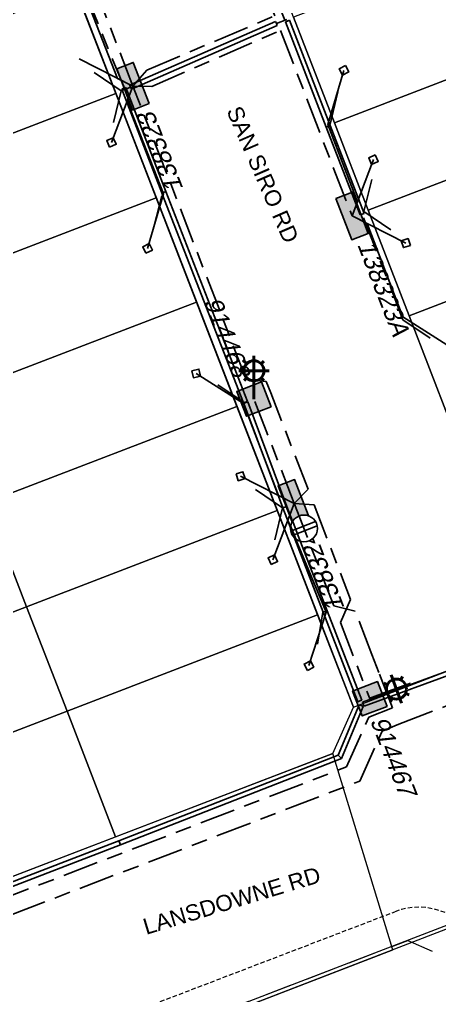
# Model space of a CAD drawing. Header units: metres. Extents: x 310412 to 311596, y 6269899 to 6270937.
# Drawn here: x 310662.9 to 310709.8, y 6270498.5 to 6270607.6 of the extents above; entities that cross this region are included whole.
import ezdxf
from ezdxf.enums import TextEntityAlignment as Align

# ---------------------------------------------------------------- set-up
doc = ezdxf.new("R2010")
doc.units = ezdxf.units.M
for name, pattern in [('Cable Exist UG', [8.2, 4, -1.2, 1.8, -1.2]), ('Dash', [5, 3, -2]), ('DASHED', [0.75, 0.5, -0.25])]:
    doc.linetypes.add(name, pattern=pattern)
doc.layers.get('0').update_dxf_attribs({"color": 6})
for name, color, linetype in [('_User D-LOT', 1, 'Continuous'), ('Duct_SP_EXT', 7, 'Continuous'), ('Equip_LV_EXT', 7, 'Continuous'), ('Equip_SP_SL_EXT', 7, 'Continuous'), ('Mains_LV_EXT', 7, 'Continuous'), ('Notes', 7, 'Continuous'), ('Notes_LV_MISC', 7, 'Continuous'), ('Services_SP_EXT', 7, 'Continuous'), ('SupportsUG_SP_LV_EXT', 7, 'Continuous'), ('SupportsUG_SP_LV_SL_EXT', 7, 'Continuous'), ('Trench_SP_EXT', 7, 'Continuous')]:
    doc.layers.add(name, color=color, linetype=linetype)
doc.layers.add('_User F-KERB', color=7, linetype='DASHED', lineweight=0, true_color=0x969696)
doc.layers.add('_User F-LOT', color=7, linetype='DASHED', lineweight=0, true_color=0x969696)
doc.layers.add('Cadastre Land Parcels_SP_EXT', color=9, linetype='Continuous', lineweight=5)
doc.layers.add('Cadastre Roads_SP_EXT', color=9, linetype='Continuous', lineweight=5)
doc.styles.add('ARIAL', font='arial.ttf', dxfattribs={"height": 2})
doc.styles.add('COLUMN_LABEL', font='arial.ttf')
doc.styles.add('iecARIAL', font='arial.ttf', dxfattribs={"height": 2})
doc.styles.add('POLE_LABEL', font='arial.ttf')
doc.styles.get("Standard").update_dxf_attribs({"font": 'arial.ttf'})

# ---------------------------------------------------------------- blocks, each defined once
blk = doc.blocks.new('COLUMN_EXT')
blk.add_hatch(color=256).paths.add_polyline_path([(-1.49, 1.48), (-1.49, -1.49), (1.48, -1.49), (1.48, 1.48)])
blk.add_lwpolyline([(-1.49, -1.49), (1.48, -1.49), (1.48, 1.48), (-1.49, 1.48)], close=True)
at = {"style": 'COLUMN_LABEL', "oblique": 15, "flags": 8}
blk.add_attdef('ASSET_NUM', text='', height=2, rotation=180, dxfattribs=at).set_placement((2, 2), align=Align.MIDDLE_LEFT)
at = {"flags": 9}
for tag, style, p in [('STRUCTURE_PLANT_NUMBER', 'POLE_LABEL', (1.81, 0.03)), ('STREET_CODE', 'COLUMN_LABEL', (1.81, -0.2))]:
    blk.add_attdef(tag, text='', height=0.2, dxfattribs=dict(at, style=style)).set_placement(p, align=Align.MIDDLE_LEFT)
for tag, p in [('COLUMN_TYPE', (1.81, -0.4)), ('OWNED_BY', (1.81, -0.6)), ('STATE', (1.81, -0.8)), ('USAGE', (1.81, -1)), ('STREETNAME', (1.81, -1.6)), ('SUBURB', (1.81, -1.8)), ('LEGEND', (1.81, -1.2)), ('LOCATION', (1.81, -1.4)), ('NOTES', (1.81, -2))]:
    blk.add_attdef(tag, text='', height=0.2, dxfattribs=at).set_placement(p, align=Align.MIDDLE_LEFT)
at = {"flags": 1}
blk.add_attdef('Z', (1.81, -2.35), '', height=0.2, dxfattribs=at)
blk = doc.blocks.new('PILLAR_EXT')
blk.add_hatch(color=256).paths.add_polyline_path([(-2.475, 0.99), (-2.475, -0.99), (2.475, -0.99), (2.475, 0.99)])
blk.add_lwpolyline([(-2.475, -0.99), (2.475, -0.99), (2.475, 0.99), (-2.475, 0.99)], close=True)
at = {"style": 'ARIAL', "oblique": 15, "flags": 8}
blk.add_attdef('ASSET_NUM', (1.5, 3.5), '', height=2, dxfattribs=at)
for tag, p, flags in [('OWNED_BY', (0, -0.2), 9), ('STATE', (0, -0.4), 9), ('SUPPORT_TYPE', (0, -0.6), 9), ('USAGE', (0, -0.8), 9), ('LEGEND', (0, -1), 9), ('LOCATION', (0, -1.2), 9), ('STREETNAME', (0, -1.8), 9), ('SUBURB', (0, -2), 1), ('NOTES', (0, -1.4), 9), ('PARENT', (0, -1.6), 9)]:
    blk.add_attdef(tag, p, '', height=0.2, dxfattribs=dict(flags=flags))
blk = doc.blocks.new('SL_LANTERN_EXT')
at = {"lineweight": 40}
for p, q in [((0, 1.97), (0, 6.47)), ((-1.46, 5.68), (-1.06, 5.28)), ((1.46, 5.68), (1.06, 5.28)), ((-2.25, 4.22), (2.25, 4.22)), ((-1.46, 2.76), (-1.06, 3.16)), ((1.46, 2.76), (1.06, 3.16)), ((0, 0), (0, 2.72))]:
    blk.add_line(p, q, dxfattribs=at)
blk.add_circle((0, 4.22), 1.5, dxfattribs=at)
at = {"style": 'iecARIAL', "flags": 9}
blk.add_attdef('ASSET_NUM', (1.5, 1.5), '', height=2.5, dxfattribs=at)
for tag, p, height, flags in [('OPERATING_VOLTAGE', (0.98, -1.65), 0.2, 9), ('CONSTRUCTED_VOLTAGE', (0.98, -0.65), 0.2, 9), ('CONTROL_TYPE', (0.98, -0.85), 0.2, 9), ('LANTERN_PURPOSE', (0.98, -1.05), 0.2, 9), ('LANTERN_TYPE', (0.98, -1.25), 0.2, 9), ('NO_PHASES', (0.98, -1.45), 0.2, 9), ('LNUMBER', (2.18, -3.25), 2.5, 8), ('ORIENTATION', (0.98, -1.85), 0.2, 9), ('OWNED_BY', (0.98, -2.05), 0.2, 9), ('STATE', (0.98, -2.25), 0.2, 9), ('USAGE', (0.98, -2.45), 0.2, 9), ('CEXIST', (0.98, -2.65), 0.2, 9), ('CNEW', (0.98, -2.85), 0.2, 9), ('CNUMBER', (0.98, -3.05), 0.2, 9), ('CREMOVE', (0.98, -3.25), 0.2, 9), ('CREPLACE', (0.98, -3.45), 0.2, 9), ('LKINGHEIGHT', (0.98, -3.65), 0.2, 9), ('LBRACKET', (0.98, -3.85), 0.2, 9), ('LBRACKETVOCAB', (0.98, -4.05), 0.2, 9), ('LCATEGORY', (0.98, -4.25), 0.2, 9), ('LCHARGE1', (0.98, -4.45), 0.2, 9), ('LCHARGE1PERCENT', (0.98, -4.65), 0.2, 9), ('LCHARGE2', (0.98, -4.85), 0.2, 9), ('LCHARGE2PERCENT', (0.98, -5.05), 0.2, 9), ('LCHARGE3', (0.98, -5.25), 0.2, 9), ('LCHARGE3PERCENT', (0.98, -5.45), 0.2, 9), ('LEXIST', (0.98, -5.65), 0.2, 9), ('LLAMP', (0.98, -5.85), 0.2, 9), ('LLAMPVOCAB', (0.98, -6.05), 0.2, 9), ('LMAST', (0.98, -6.25), 0.2, 9), ('LMASTVOCAB', (0.98, -6.45), 0.2, 9), ('LNEW', (0.98, -6.65), 0.2, 9), ('LANTNUMBER', (0.98, -6.85), 0.2, 9), ('LOUTREACH', (0.98, -7.25), 0.2, 9), ('LOUTREACHVOCAB', (0.98, -7.45), 0.2, 9), ('LRATECODE', (0.98, -7.65), 0.2, 9), ('LREMOVE', (0.98, -7.85), 0.2, 9), ('LREPLACE', (0.98, -8.05), 0.2, 9), ('LTYPE', (0.98, -8.25), 0.2, 9), ('LTYPEVOCAB', (0.98, -8.45), 0.2, 9), ('LEGEND', (0.98, -8.65), 0.2, 9), ('LOCATION', (0.98, -8.85), 0.2, 9), ('STREETNAME', (0.98, -9.25), 0.2, 9), ('SUBURB', (0.98, -9.45), 0.2, 1), ('NOTES', (0.98, -9.05), 0.2, 9)]:
    blk.add_attdef(tag, p, '', height=height, dxfattribs=dict(flags=flags))
blk = doc.blocks.new('CCP_EXT')
at = {"flags": 9}
for tag, p in [('STATE', (0, -1.8)), ('LEGEND', (0, -1.4)), ('LIFE_SUPPORT', (0, -1.6)), ('NOTES', (0, -2))]:
    blk.add_attdef(tag, text='', height=0.2, dxfattribs=at).set_placement(p, align=Align.MIDDLE_LEFT)
blk.add_wipeout([(0, 0.57), (0.57, 0), (0, -0.57), (-0.57, 0)])
blk.add_lwpolyline([(-0.57, 0), (0, 0.57), (0.57, 0), (0, -0.57), (-0.57, 0)])
at = {"flags": 1}
blk.add_attdef('Z', (0, 0), '', height=0.2, dxfattribs=at)
at = {"flags": 9}
for tag, p in [('CCP_TYPE', (0, 0)), ('CONSTRUCTED_VOLTAGE', (0, -0.2)), ('OPERATING_VOLTAGE', (0, -0.6)), ('ORIENTATION', (0, -0.8)), ('OWNED_BY', (0, -1)), ('NO_PHASES', (0, -0.4)), ('USAGE', (0, -1.2))]:
    blk.add_attdef(tag, text='', height=0.2, dxfattribs=at).set_placement(p, align=Align.MIDDLE_LEFT)
blk = doc.blocks.new('LV_UG_LINKS_CLOSED_EXT')
blk.add_wipeout([(-1.06, 1.06), (-1.18, 0.92), (-1.29, 0.76), (-1.37, 0.59), (-1.43, 0.42), (-1.48, 0.23), (-1.49, 0.05), (-1.49, -0.14), (-1.46, -0.33), (-1.41, -0.51), (-1.33, -0.68), (-1.24, -0.84), (-1.12, -0.99), (-0.99, -1.12), (-0.84, -1.24), (-0.68, -1.33), (-0.51, -1.41), (-0.33, -1.46), (-0.14, -1.49), (0.05, -1.49), (0.23, -1.48), (0.42, -1.43), (0.59, -1.37), (0.76, -1.29), (0.92, -1.18), (1.06, -1.06), (1.18, -0.92), (1.29, -0.76), (1.37, -0.59), (1.43, -0.42), (1.48, -0.23), (1.49, -0.05), (1.49, 0.14), (1.46, 0.33), (1.41, 0.51), (1.33, 0.68), (1.24, 0.84), (1.12, 0.99), (0.99, 1.12), (0.84, 1.24), (0.68, 1.33), (0.51, 1.41), (0.33, 1.46), (0.14, 1.49), (-0.05, 1.49), (-0.23, 1.48), (-0.42, 1.43), (-0.59, 1.37), (-0.76, 1.29), (-0.92, 1.18)])
for p, q in [((-0.25, -1.48), (-0.25, 1.48)), ((0.25, -1.48), (0.25, 1.48))]:
    blk.add_line(p, q)
blk.add_circle((0, 0), 1.5)
at = {"flags": 9}
for tag, p in [('ACTUAL_STATUS', (0, 0)), ('CONSTRUCTED_VOLTAGE', (0, -0.2)), ('OPERATING_VOLTAGE', (0, -0.6)), ('ORIENTATION', (0, -0.8)), ('STATE', (0, -1)), ('NO_PHASES', (0, -0.4)), ('SWITCH_TYPE', (0, -1.2)), ('USAGE', (0, -1.4)), ('NOTES', (0, -1.6))]:
    blk.add_attdef(tag, text='', height=0.2, dxfattribs=at).set_placement(p, align=Align.MIDDLE_LEFT)
at = {"flags": 1}
blk.add_attdef('Z', (0, 0), '', height=0.2, dxfattribs=at)
blk = doc.blocks.new('A$C64462609')
at = {"layer": '_User D-LOT', "color": 1, "lineweight": 0, "true_color": 0xfc0307}
blk.add_line((310643.18, 6270480.5), (310882.55, 6270572.27), dxfattribs=at)
at = {"layer": '_User F-KERB', "lineweight": 0}
blk.add_line((310655.47, 6270488.96), (310704.78, 6270507.86), dxfattribs=at)
at = {"layer": '_User F-KERB', "lineweight": 5}
blk.add_arc((310707.46, 6270500.86), 7.5, 21.1195, 110.9748, dxfattribs=at)
at = {"layer": '_User F-LOT', "linetype": 'Dash', "lineweight": 0}
for p, q in [((310657.66, 6270486.05), (310706.21, 6270504.66)), ((310706.21, 6270504.66), (310711.38, 6270502.36))]:
    blk.add_line(p, q, dxfattribs=at)

msp = doc.modelspace()

# ---------------------------------------------------------------- linework, layer by layer
at = {"layer": 'Cadastre Land Parcels_SP_EXT', "linetype": 'Continuous'}
for points in [[(310732, 6270609.12), (310727.44, 6270620.91), (310693.47, 6270607.85), (310698.03, 6270596.06), (310732, 6270609.12)], [(310673.62, 6270599.31), (310669.12, 6270610.96), (310641.13, 6270600.21), (310645.63, 6270588.55), (310673.62, 6270599.31)], [(310735.79, 6270599.33), (310732, 6270609.12), (310698.03, 6270596.06), (310701.81, 6270586.27), (310735.79, 6270599.33)], [(310678.13, 6270587.66), (310673.62, 6270599.31), (310645.63, 6270588.55), (310650.14, 6270576.9), (310678.13, 6270587.66)], [(310740.35, 6270587.54), (310735.79, 6270599.33), (310701.81, 6270586.27), (310706.37, 6270574.48), (310740.35, 6270587.54)]]:
    msp.add_lwpolyline(points, close=True, dxfattribs=at)
at = {"layer": 'Duct_SP_EXT'}
for p, q in [((310687.89, 6270619.37), (310692.48, 6270607.51)), ((310675.16, 6270600.26), (310691.46, 6270607.36)), ((310675.35, 6270599.82), (310691.65, 6270606.92)), ((310691.46, 6270607.36), (310691.55, 6270607.14)), ((310691.65, 6270606.92), (310691.55, 6270607.14)), ((310692.48, 6270607.51), (310692.7, 6270607.59)), ((310692.56, 6270607.34), (310692.78, 6270607.42)), ((310692.56, 6270607.34), (310697.11, 6270595.55)), ((310693.01, 6270607.51), (310692.78, 6270607.42)), ((310693.01, 6270607.51), (310697.56, 6270595.73)), ((310674.73, 6270599.98), (310674.51, 6270599.9)), ((310679.22, 6270588.37), (310674.73, 6270599.98)), ((310675.16, 6270600.26), (310675.25, 6270600.04)), ((310675.35, 6270599.82), (310675.25, 6270600.04)), ((310674.29, 6270599.81), (310674.51, 6270599.9)), ((310697.11, 6270595.55), (310697.33, 6270595.64)), ((310697.11, 6270595.55), (310697.33, 6270595.64)), ((310697.56, 6270595.73), (310697.33, 6270595.64)), ((310697.56, 6270595.73), (310697.33, 6270595.64)), ((310697.11, 6270595.55), (310700.9, 6270585.75)), ((310678.77, 6270588.19), (310679, 6270588.28)), ((310678.77, 6270588.2), (310679, 6270588.28)), ((310679.22, 6270588.37), (310679, 6270588.28)), ((310679.22, 6270588.37), (310679, 6270588.28)), ((310700.9, 6270585.75), (310701.12, 6270585.83)), ((310701.35, 6270585.92), (310701.12, 6270585.83))]:
    msp.add_line(p, q, dxfattribs=at)
at = {"layer": 'Mains_LV_EXT', "linetype": 'Cable Exist UG'}
msp.add_lwpolyline([(310675.53, 6270600.14), (310677.09, 6270601.94), (310691.36, 6270608.01), (310683.32, 6270628.82)], dxfattribs=at)
at = {"layer": 'Notes_LV_MISC', "linetype": 'Cable Exist UG'}
msp.add_lwpolyline([(310675.53, 6270600.14), (310671.03, 6270611.8)], dxfattribs=at)
at = {"layer": 'Services_SP_EXT'}
for points in [[(310675.53, 6270600.14), (310673.8, 6270601.01), (310669.79, 6270611.33), (310664.57, 6270614.67)], [(310675.53, 6270600.14), (310669.53, 6270603.18)]]:
    msp.add_lwpolyline(points, dxfattribs=at)
at = {"layer": 'Trench_SP_EXT', "linetype": 'Cable Exist UG'}
for points in [[(310667.31, 6270613.07), (310670.15, 6270610.82), (310674.57, 6270599.9)], [(310691.55, 6270607.14), (310692.7, 6270607.59)], [(310671.19, 6270601.68), (310674.22, 6270599.63), (310673.34, 6270596.08)], [(310675.17, 6270600.01), (310674.22, 6270599.63)], [(310698.41, 6270599.5), (310697.54, 6270595.9)], [(310704.34, 6270584.1), (310701.3, 6270586.15), (310702.19, 6270589.7)], [(310677.85, 6270584.42), (310678.76, 6270587.89)]]:
    msp.add_lwpolyline(points, dxfattribs=at)

# ---------------------------------------------------------------- block references
at = {"layer": 'Notes'}
msp.add_blockref('A$C64462609', (0, 0), dxfattribs=at)
at = {"layer": 'SupportsUG_SP_LV_EXT'}
ref = msp.add_blockref('PILLAR_EXT', (310675.53, 6270600.14), dxfattribs=dict(at, rotation=111.114940945339))
ref.add_attrib('ASSET_NUM', '138323', (310681.18, 6270588.69), dxfattribs={"layer": '0', "height": 2, "rotation": 111.1149, "style": 'ARIAL', "oblique": 15})

# ---------------------------------------------------------------- texts
at = {"layer": 'Cadastre Roads_SP_EXT'}
msp.add_text('SAN SIRO RD', height=1.8, rotation=293.5387, dxfattribs=at).set_placement((310685.94, 6270597.4))

# ---------------------------------------------------------------- next in the draw order: linework, layer by layer
at = {"layer": 'Cadastre Land Parcels_SP_EXT', "linetype": 'Continuous'}
for points in [[(310682.63, 6270576), (310678.13, 6270587.66), (310650.14, 6270576.9), (310654.65, 6270565.25), (310682.63, 6270576)], [(310728.28, 6270569.37), (310744.9, 6270575.76), (310740.35, 6270587.54), (310706.37, 6270574.48), (310710.93, 6270562.7), (310728.28, 6270569.37)], [(310687.14, 6270564.35), (310682.63, 6270576), (310654.65, 6270565.25), (310659.15, 6270553.59), (310687.14, 6270564.35)], [(310691.65, 6270552.7), (310687.14, 6270564.35), (310659.15, 6270553.59), (310663.66, 6270541.94), (310691.65, 6270552.7)], [(310663.66, 6270541.94), (310659.15, 6270553.59), (310631.17, 6270542.83), (310635.67, 6270531.18), (310663.66, 6270541.94)], [(310696.15, 6270541.04), (310691.65, 6270552.7), (310663.66, 6270541.94), (310668.17, 6270530.29), (310696.15, 6270541.04)], [(310668.17, 6270530.29), (310663.66, 6270541.94), (310635.67, 6270531.18), (310640.18, 6270519.52), (310668.17, 6270530.29)], [(310697.86, 6270525.55), (310700.15, 6270530.71), (310696.15, 6270541.04), (310668.17, 6270530.29), (310673.6, 6270516.22), (310697.86, 6270525.55)], [(310673.6, 6270516.22), (310668.17, 6270530.29), (310640.18, 6270519.52), (310644.17, 6270509.19), (310649.35, 6270506.9), (310673.6, 6270516.22)], [(310762.32, 6270440.78), (310757.11, 6270443.19), (310731.41, 6270509.57), (310733.66, 6270514.86), (310643.38, 6270479.99), (310671.98, 6270405.97), (310762.32, 6270440.78)]]:
    msp.add_lwpolyline(points, close=True, dxfattribs=at)
at = {"layer": 'Cadastre Roads_SP_EXT', "linetype": 'Continuous'}
msp.add_lwpolyline([(310704.54, 6270503.61), (310697.86, 6270525.55), (310649.35, 6270506.9), (310656.35, 6270485), (310704.54, 6270503.61)], close=True, dxfattribs=at)
at = {"layer": 'Duct_SP_EXT'}
for p, q in [((310687.88, 6270564.74), (310688.1, 6270564.82)), ((310687.9, 6270564.68), (310688.12, 6270564.77)), ((310688.32, 6270564.91), (310688.1, 6270564.82)), ((310688.35, 6270564.85), (310688.12, 6270564.77)), ((310696.77, 6270541.33), (310697, 6270541.41)), ((310696.77, 6270541.33), (310697, 6270541.41)), ((310700.64, 6270531.33), (310696.77, 6270541.33)), ((310697.22, 6270541.5), (310697, 6270541.41)), ((310697.22, 6270541.5), (310697, 6270541.41)), ((310701.08, 6270531.51), (310697.22, 6270541.5)), ((310701.17, 6270531.27), (310719.04, 6270537.87)), ((310701.34, 6270530.82), (310719.21, 6270537.42)), ((310700.64, 6270531.33), (310700.86, 6270531.42)), ((310701.08, 6270531.51), (310700.86, 6270531.42)), ((310701.17, 6270531.27), (310701.25, 6270531.05)), ((310698.46, 6270525.36), (310700.79, 6270531)), ((310698.83, 6270524.98), (310701.23, 6270530.81)), ((310700.79, 6270531), (310701.01, 6270530.9)), ((310701.23, 6270530.81), (310701.01, 6270530.9)), ((310701.34, 6270530.82), (310701.25, 6270531.05)), ((310673.96, 6270515.77), (310698.46, 6270525.36)), ((310674.13, 6270515.32), (310698.83, 6270524.98)), ((310698.46, 6270525.36), (310698.64, 6270525.17)), ((310698.83, 6270524.98), (310698.64, 6270525.17)), ((310650.66, 6270506.82), (310673.96, 6270515.77)), ((310650.83, 6270506.37), (310674.13, 6270515.32)), ((310673.96, 6270515.77), (310673.96, 6270515.77)), ((310673.96, 6270515.77), (310674.05, 6270515.54)), ((310673.96, 6270515.77), (310674.05, 6270515.54)), ((310674.13, 6270515.32), (310674.05, 6270515.54)), ((310674.13, 6270515.32), (310674.05, 6270515.54)), ((310674.13, 6270515.32), (310674.13, 6270515.32))]:
    msp.add_line(p, q, dxfattribs=at)
at = {"layer": 'Notes_LV_MISC', "linetype": 'Cable Exist UG'}
msp.add_lwpolyline([(310693.55, 6270553.5), (310689.04, 6270565.16)], dxfattribs=at)
at = {"layer": 'Trench_SP_EXT', "linetype": 'Cable Exist UG'}
for points in [[(310685.01, 6270566.74), (310688.05, 6270564.69)], [(310689.21, 6270555.04), (310692.24, 6270552.99), (310691.36, 6270549.44)], [(310696.15, 6270537.76), (310696.75, 6270541.33)]]:
    msp.add_lwpolyline(points, dxfattribs=at)

# ---------------------------------------------------------------- next in the draw order: block references
at = {"layer": 'Equip_SP_SL_EXT', "xscale": 0.75, "yscale": 0.75, "zscale": 0.75}
msp.add_blockref('SL_LANTERN_EXT', (310689.04, 6270565.16), dxfattribs=at)
at = {"layer": 'Equip_SP_SL_EXT', "xscale": 0.75, "yscale": 0.75, "zscale": 0.75, "rotation": 289.8937999859844}
msp.add_blockref('SL_LANTERN_EXT', (310701.98, 6270531.67), dxfattribs=at)
at = {"layer": 'Services_SP_EXT'}
for p, rotation in [((310699.09, 6270601.9), 253.1537785051237), ((310673.13, 6270593.85), 69.11494102119816), ((310702.39, 6270591.93), 249.1227288673703)]:
    msp.add_blockref('CCP_EXT', p, dxfattribs=dict(at, rotation=rotation))
at = {"layer": 'SupportsUG_SP_LV_EXT'}
ref = msp.add_blockref('PILLAR_EXT', (310700, 6270585.64), dxfattribs=dict(at, rotation=291.1227288880468))
ref.add_attrib('ASSET_NUM', '138323A', (310700.55, 6270582.47), dxfattribs={"layer": '0', "height": 2, "rotation": 291.1227, "style": 'ARIAL', "oblique": 15})
ref = msp.add_blockref('PILLAR_EXT', (310693.55, 6270553.5), dxfattribs=dict(at, rotation=111.1237124938893))
ref.add_attrib('ASSET_NUM', '138324', (310699.21, 6270541.8), dxfattribs={"layer": '0', "height": 2, "rotation": 111.1237, "style": 'ARIAL', "oblique": 15})
at = {"layer": 'SupportsUG_SP_LV_SL_EXT'}
ref = msp.add_blockref('COLUMN_EXT', (310689.04, 6270565.16), dxfattribs=dict(at, rotation=111.1237124938893))
ref.add_attrib('ASSET_NUM', '914468', dxfattribs={"layer": '0', "height": 2, "rotation": 291.1237, "style": 'COLUMN_LABEL', "oblique": 15}).set_placement((310684.34, 6270576.5), align=Align.MIDDLE_LEFT)
ref = msp.add_blockref('COLUMN_EXT', (310701.98, 6270531.67), dxfattribs=dict(at, rotation=111.1209892664658))
ref.add_attrib('ASSET_NUM', '914467', dxfattribs={"layer": '0', "height": 2, "rotation": 291.121, "style": 'COLUMN_LABEL', "oblique": 15}).set_placement((310702.92, 6270529.63), align=Align.MIDDLE_LEFT)

# ---------------------------------------------------------------- next in the draw order: texts
at = {"layer": 'Cadastre Roads_SP_EXT'}
msp.add_text('LANSDOWNE RD', height=1.8, rotation=16.8312, dxfattribs=at).set_placement((310677, 6270505.27))

# ---------------------------------------------------------------- next in the draw order: linework, layer by layer
at = {"layer": 'Duct_SP_EXT'}
for p, q in [((310678.77, 6270588.2), (310674.29, 6270599.81)), ((310697.56, 6270595.73), (310701.35, 6270585.92))]:
    msp.add_line(p, q, dxfattribs=at)
at = {"layer": 'Mains_LV_EXT', "linetype": 'Cable Exist UG'}
msp.add_lwpolyline([(310675.53, 6270600.14), (310677.63, 6270600.1), (310692, 6270606.36), (310700, 6270585.64)], dxfattribs=at)
at = {"layer": 'Services_SP_EXT'}
for points in [[(310700, 6270585.64), (310700.6, 6270587.23), (310697.29, 6270595.84), (310699.09, 6270601.9)], [(310675.53, 6270600.14), (310673.13, 6270593.85)], [(310700, 6270585.64), (310702.39, 6270591.93)]]:
    msp.add_lwpolyline(points, dxfattribs=at)

# ---------------------------------------------------------------- next in the draw order: block references
for p, rotation in [((310677.16, 6270582.01), 71.35903119177232), ((310706, 6270582.6), 153.1227290487995), ((310682.59, 6270568.03), 327.9942699159831), ((310687.55, 6270556.54), 333.1237125612241), ((310691.15, 6270547.21), 69.12371253595936), ((310695.18, 6270535.37), 72.97702583403203)]:
    msp.add_blockref('CCP_EXT', p, dxfattribs=dict(at, rotation=rotation))

# ---------------------------------------------------------------- next in the draw order: linework, layer by layer
at = {"layer": 'Cadastre Roads_SP_EXT', "linetype": 'Continuous'}
msp.add_lwpolyline([(310720.3, 6270538.46), (310710.93, 6270562.7), (310706.37, 6270574.48), (310701.81, 6270586.27), (310698.03, 6270596.06), (310693.47, 6270607.85), (310688.91, 6270619.64), (310685.13, 6270629.43), (310680.57, 6270641.22), (310676.01, 6270653), (310671.72, 6270664.11), (310651.58, 6270656.32), (310700.15, 6270530.71), (310720.3, 6270538.46)], close=True, dxfattribs=at)
at = {"layer": 'Duct_SP_EXT'}
for p, q in [((310687.88, 6270564.74), (310678.77, 6270588.19)), ((310688.32, 6270564.91), (310679.22, 6270588.37))]:
    msp.add_line(p, q, dxfattribs=at)
at = {"layer": 'Mains_LV_EXT', "linetype": 'Cable Exist UG'}
for points in [[(310693.55, 6270553.5), (310695.08, 6270555.09), (310695.08, 6270555.09), (310690.91, 6270565.88), (310690.42, 6270567.13), (310688.18, 6270567.4), (310675.53, 6270600.14)], [(310645.06, 6270523.86), (310643.44, 6270522.71), (310633.92, 6270519.15), (310633.92, 6270519.15), (310634.58, 6270517.45), (310635.2, 6270515.84), (310635.2, 6270515.84), (310639.47, 6270504.79), (310649.18, 6270500.48), (310653.92, 6270502.3), (310654.29, 6270504.58), (310700.87, 6270522.47), (310703.35, 6270528.06), (310705.24, 6270528.81), (310722.28, 6270535.47), (310724.18, 6270534.63), (310725.23, 6270531.81), (310725.23, 6270531.81), (310739.4, 6270537.27), (310740.42, 6270539.8), (310756.21, 6270545.86)]]:
    msp.add_lwpolyline(points, dxfattribs=at)
at = {"layer": 'Services_SP_EXT'}
for points in [[(310675.53, 6270600.14), (310674.89, 6270598.45), (310678.94, 6270588.09), (310677.16, 6270582.01)], [(310700, 6270585.64), (310706, 6270582.6)], [(310700, 6270585.64), (310701.69, 6270584.78), (310705.68, 6270574.34), (310711.01, 6270570.98)], [(310693.55, 6270553.5), (310691.8, 6270554.38), (310687.86, 6270564.68), (310682.59, 6270568.03)], [(310693.55, 6270553.5), (310687.55, 6270556.54)]]:
    msp.add_lwpolyline(points, dxfattribs=at)
at = {"layer": 'Trench_SP_EXT', "linetype": 'Cable Exist UG'}
msp.add_lwpolyline([(310708.71, 6270571.99), (310705.68, 6270574.04), (310701.12, 6270585.83)], dxfattribs=at)

# ---------------------------------------------------------------- next in the draw order: block references
at = {"layer": 'Equip_LV_EXT', "rotation": 111.1237124938893}
msp.add_blockref('LV_UG_LINKS_CLOSED_EXT', (310694.63, 6270550.7), dxfattribs=at)

# ---------------------------------------------------------------- next in the draw order: linework, layer by layer
at = {"layer": 'Duct_SP_EXT'}
for p, q in [((310692.27, 6270552.99), (310687.9, 6270564.68)), ((310692.72, 6270553.16), (310688.35, 6270564.85)), ((310692.27, 6270552.99), (310692.49, 6270553.07)), ((310692.27, 6270552.99), (310692.49, 6270553.07)), ((310692.72, 6270553.16), (310692.49, 6270553.07)), ((310692.72, 6270553.16), (310692.49, 6270553.07)), ((310697.22, 6270541.5), (310692.72, 6270553.16)), ((310696.77, 6270541.33), (310692.27, 6270552.99))]:
    msp.add_line(p, q, dxfattribs=at)
at = {"layer": 'Mains_LV_EXT', "linetype": 'Cable Exist UG'}
msp.add_lwpolyline([(310645.06, 6270523.86), (310644.56, 6270522.08), (310636.15, 6270518.93), (310636.15, 6270518.93), (310636.44, 6270518.17), (310641.03, 6270506.28), (310649.23, 6270502.64), (310652.13, 6270503.75), (310652.49, 6270506.03), (310699.38, 6270524.04), (310701.86, 6270529.62), (310701.86, 6270529.62), (310704.51, 6270530.67), (310702.99, 6270534.59), (310702.22, 6270536.6), (310700.34, 6270541.46), (310697.97, 6270542.05), (310693.55, 6270553.5)], dxfattribs=at)
at = {"layer": 'Notes_LV_MISC', "linetype": 'Cable Exist UG'}
msp.add_lwpolyline([(310693.55, 6270553.5), (310695.75, 6270553.34), (310695.75, 6270553.34), (310699.83, 6270542.77), (310698.69, 6270540.18), (310702.02, 6270531.57)], dxfattribs=at)
at = {"layer": 'Services_SP_EXT'}
for points in [[(310693.55, 6270553.5), (310691.15, 6270547.21)], [(310693.55, 6270553.5), (310692.84, 6270551.64), (310697.09, 6270541.36), (310695.18, 6270535.37)]]:
    msp.add_lwpolyline(points, dxfattribs=at)

doc.saveas('drawing.dxf')
